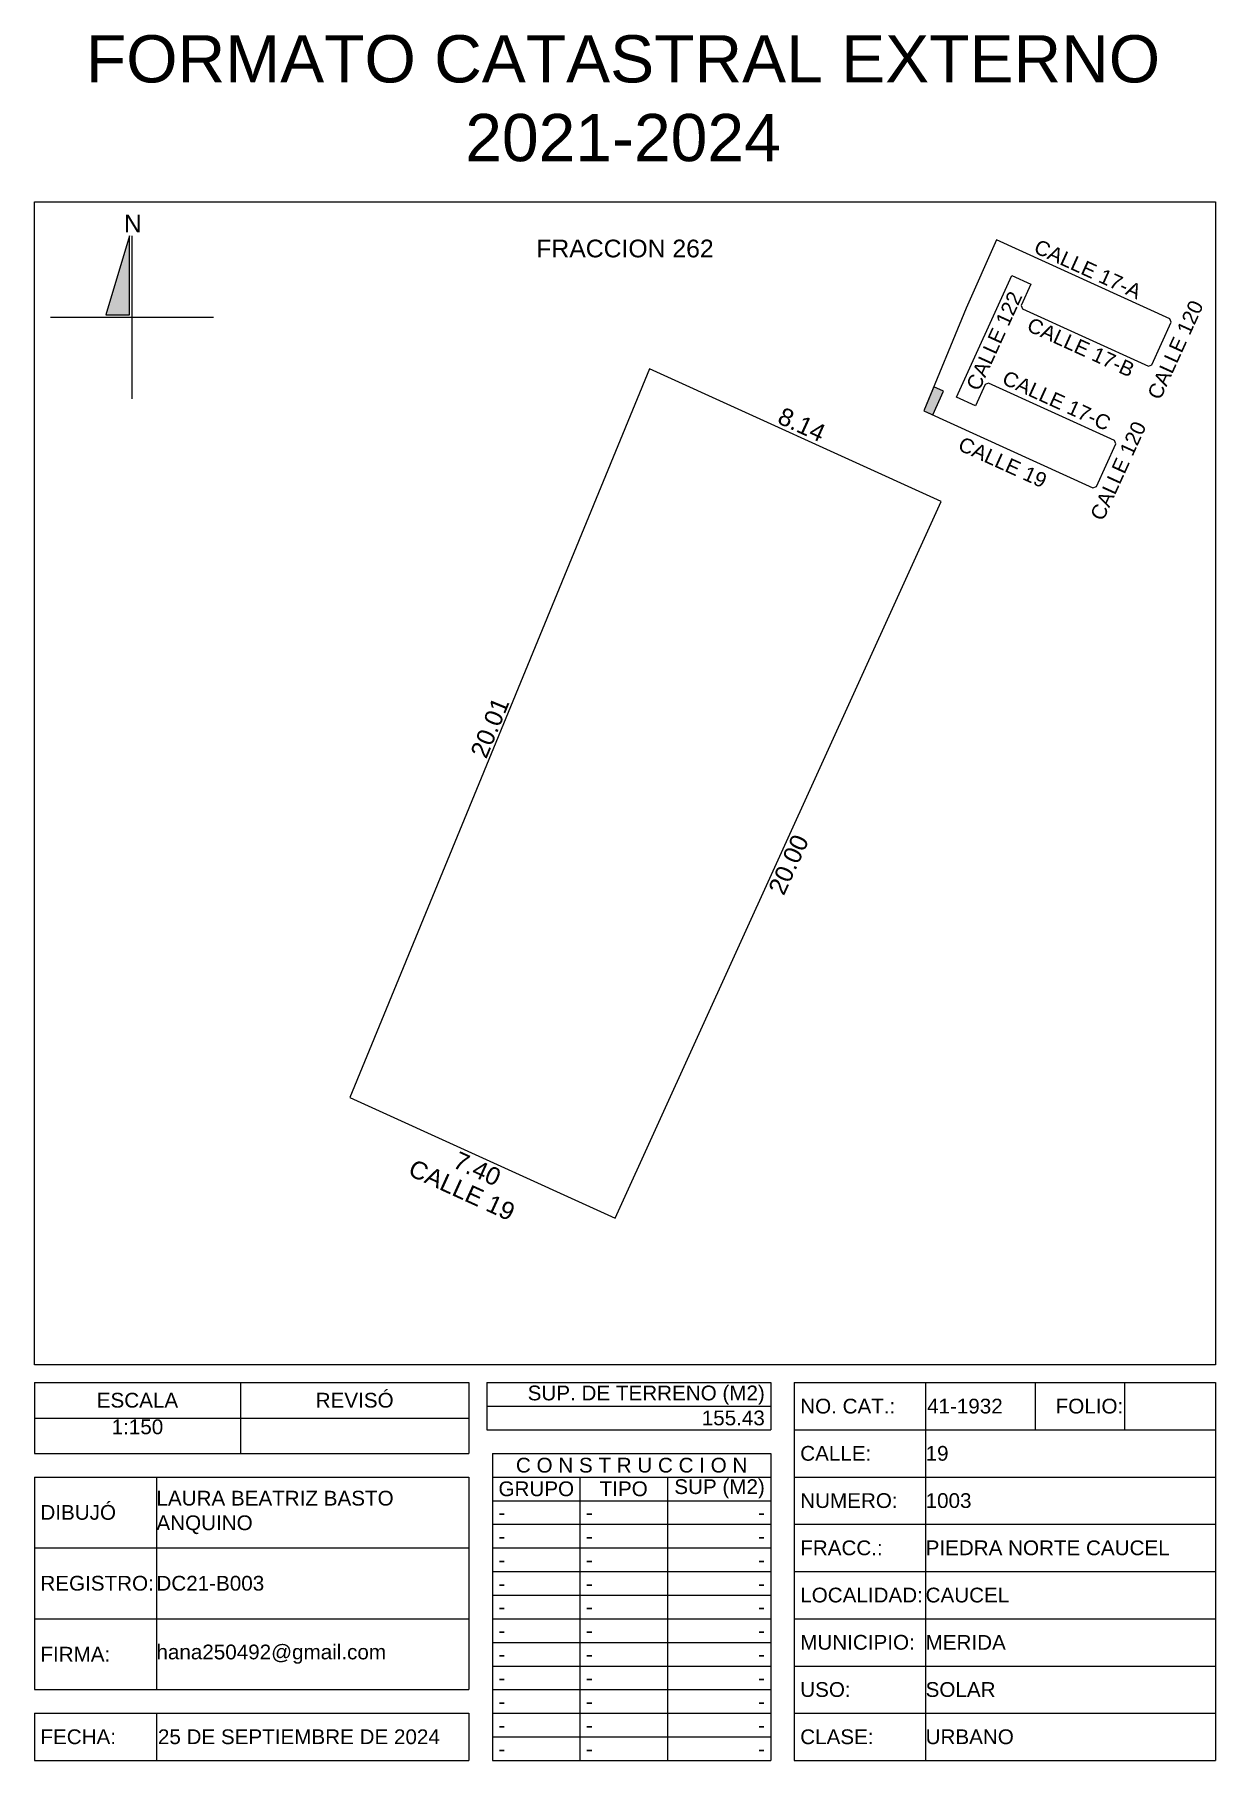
# Model space of a CAD drawing. Header units: inches. Extents: x 163.5 to 193.5, y 30.1 to 74.
import ezdxf

# ---------------------------------------------------------------- set-up
doc = ezdxf.new("R2010")
doc.units = ezdxf.units.IN
doc.header["$MEASUREMENT"] = 0
doc.layers.add('_DIV LOTES', color=7, linetype='Continuous')
doc.styles.add('Formato', font='arial.ttf')
doc.styles.add('Localizacion', font='arial.ttf')
doc.styles.get("Standard").update_dxf_attribs({"font": 'arial.ttf'})
doc.styles.add('Terreno', font='arial.ttf')
doc.dimstyles.new('T-100', dxfattribs={"dimscale": 0, "dimtxt": 0.45, "dimasz": 0.18, "dimexe": 0.18, "dimexo": 0.0625, "dimgap": 0.0905, "dimtad": 0, "dimzin": 1, "dimdsep": 46, "dimtxsty": 'Terreno', "dimblk": 'NONE', "dimcen": 0, "dimse1": 1, "dimse2": 1, "dimsd1": 1, "dimsd2": 1, "dimclrt": 256, "dimadec": 0, "dimazin": 0, "dimtfac": 1, "dimtix": 1, "dimtofl": 0, "dimtmove": 2, "dimatfit": 3, "dimldrblk": 'NONE', "dimfxl": 1, "dimtolj": 1, "dimarcsym": 0})
doc.dimstyles.new('U-100', dxfattribs={"dimscale": 0, "dimtxt": 0.375, "dimasz": 0.18, "dimexe": 0.18, "dimexo": 0.0625, "dimgap": 0.0905, "dimtad": 0, "dimzin": 1, "dimdsep": 46, "dimtxsty": 'Terreno', "dimblk": 'NONE', "dimcen": 0, "dimse1": 1, "dimse2": 1, "dimsd1": 1, "dimsd2": 1, "dimclrt": 256, "dimadec": 0, "dimazin": 0, "dimtfac": 1, "dimtix": 1, "dimtofl": 0, "dimtmove": 2, "dimatfit": 3, "dimldrblk": 'NONE', "dimfxl": 1, "dimtolj": 1, "dimarcsym": 0})

# ---------------------------------------------------------------- blocks, each defined once
blk = doc.blocks.new('*T4')
at = {"color": 0, "linetype": 'ByBlock', "lineweight": -2, "transparency": 16777216}
for p, q in [((0, 0), (11.036, 0)), ((0, 0), (0, -1.8)), ((5.23, 0), (5.23, -1.8)), ((11.036, 0), (11.036, -1.8)), ((0, -1.8), (11.036, -1.8))]:
    blk.add_line(p, q, dxfattribs=at)
at = {"layer": 'Defpoints', "color": 8, "linetype": 'ByBlock', "lineweight": 0, "transparency": 16777216}
blk.add_line((0, -0.9), (11.036, -0.9), dxfattribs=at)
at = {"color": 0, "lineweight": 18, "transparency": 16777216, "char_height": 0.375}
for s, insert, width, attachment_point in [('{\\C256;ESCALA}', (2.615, -0.45), 5.15762, 5), ('REVISÓ', (8.133, -0.45), 5.73486, 5), ('1:150', (2.615, -0.936), 5.15762, 2)]:
    blk.add_mtext(s, dxfattribs=dict(at, insert=insert, width=width, attachment_point=attachment_point))
blk = doc.blocks.new('*T5')
at = {"color": 0, "lineweight": -2, "transparency": 16777216}
for p, q in [((0, 0), (7.21, 0)), ((0, 0), (0, -0.6)), ((7.21, 0), (7.21, -0.6)), ((0, -0.6), (7.21, -0.6))]:
    blk.add_line(p, q, dxfattribs=at)
at = {"color": 0, "lineweight": 18, "transparency": 16777216, "insert": (7.06, -0.3), "char_height": 0.375, "width": 6.90975, "attachment_point": 6}
blk.add_mtext('155.43', dxfattribs=at)
blk = doc.blocks.new('*T6')
at = {"color": 0, "lineweight": -2, "transparency": 16777216}
for p, q in [((0, 0), (7.21, 0)), ((0, 0), (0, -0.6)), ((7.21, 0), (7.21, -0.6)), ((0, -0.6), (7.21, -0.6))]:
    blk.add_line(p, q, dxfattribs=at)
at = {"color": 0, "lineweight": 18, "transparency": 16777216, "insert": (7.06, -0.564), "char_height": 0.375, "width": 6.90975, "attachment_point": 9}
blk.add_mtext('{\\C256;  SUP. DE TERRENO (M2)   }', dxfattribs=at)
blk = doc.blocks.new('*T7')
at = {"color": 0, "lineweight": -2, "transparency": 16777216}
for p, q in [((0, 0), (3.336, 0)), ((0, 0), (0, -9.6)), ((0, -1.2), (3.336, -1.2)), ((0, -2.4), (3.336, -2.4)), ((0, -3.6), (3.336, -3.6)), ((0, -4.8), (3.336, -4.8)), ((0, -6), (3.336, -6)), ((0, -7.2), (3.336, -7.2)), ((0, -8.4), (3.336, -8.4)), ((0, -9.6), (3.336, -9.6))]:
    blk.add_line(p, q, dxfattribs=at)
at = {"layer": 'Defpoints', "color": 8, "linetype": 'ByBlock', "lineweight": 0, "transparency": 16777216}
blk.add_line((3.336, 0), (3.336, -9.6), dxfattribs=at)
at = {"color": 0, "lineweight": 18, "transparency": 16777216, "char_height": 0.375, "width": 3.03551, "attachment_point": 4, "style": 'Formato'}
for s, insert in [('NO. CAT.:', (0.15, -0.6)), ('CALLE:', (0.15, -1.8)), ('NUMERO:', (0.15, -3)), ('FRACC.:', (0.15, -4.2)), ('LOCALIDAD:', (0.15, -5.4)), ('MUNICIPIO:', (0.15, -6.6)), ('CLASE:', (0.15, -9))]:
    blk.add_mtext(s, dxfattribs=dict(at, insert=insert))
at = {"color": 0, "lineweight": 18, "transparency": 16777216, "insert": (0.15, -7.8), "char_height": 0.375, "width": 3.03551, "attachment_point": 4}
blk.add_mtext('USO:', dxfattribs=at)
blk = doc.blocks.new('*T8')
at = {"color": 0, "lineweight": -2, "transparency": 16777216}
for p, q in [((0, 0), (7.363, 0)), ((7.363, 0), (7.363, -8.4)), ((0, -1.2), (7.363, -1.2)), ((0, -2.4), (7.363, -2.4)), ((0, -3.6), (7.363, -3.6)), ((0, -4.8), (7.363, -4.8)), ((0, -6), (7.363, -6)), ((0, -7.2), (7.363, -7.2)), ((0, -8.4), (7.363, -8.4))]:
    blk.add_line(p, q, dxfattribs=at)
at = {"layer": 'Defpoints', "color": 8, "linetype": 'ByBlock', "lineweight": 0, "transparency": 16777216}
blk.add_line((0, 0), (0, -8.4), dxfattribs=at)
at = {"color": 0, "lineweight": 18, "transparency": 16777216, "char_height": 0.375, "width": 7.363, "attachment_point": 4}
for s, insert in [('19', (0, -0.6)), ('1003', (0, -1.8)), ('PIEDRA NORTE CAUCEL', (0, -3)), ('CAUCEL', (0, -4.2)), ('MERIDA', (0, -5.4)), ('SOLAR', (0, -6.6)), ('URBANO', (0, -7.8))]:
    blk.add_mtext(s, dxfattribs=dict(at, insert=insert))
blk = doc.blocks.new('*T9')
at = {"color": 0, "lineweight": -2, "transparency": 16777216}
for p, q in [((0, 0), (2.782, 0)), ((2.782, 0), (2.782, -1.2)), ((0, -1.2), (2.782, -1.2))]:
    blk.add_line(p, q, dxfattribs=at)
at = {"layer": 'Defpoints', "color": 8, "linetype": 'ByBlock', "lineweight": 0, "transparency": 16777216}
blk.add_line((0, 0), (0, -1.2), dxfattribs=at)
at = {"color": 0, "lineweight": 18, "transparency": 16777216, "insert": (0.036, -0.6), "char_height": 0.375, "width": 2.7103, "attachment_point": 4}
blk.add_mtext('41-1932', dxfattribs=at)
blk = doc.blocks.new('*T10')
at = {"color": 0, "lineweight": -2, "transparency": 16777216}
for p, q in [((0, 0), (2.273, 0)), ((0, 0), (0, -1.2)), ((0, -1.2), (2.273, -1.2))]:
    blk.add_line(p, q, dxfattribs=at)
at = {"layer": 'Defpoints', "color": 8, "linetype": 'ByBlock', "lineweight": 0, "transparency": 16777216}
blk.add_line((2.273, 0), (2.273, -1.2), dxfattribs=at)
at = {"color": 0, "lineweight": 18, "transparency": 16777216, "insert": (2.237, -0.6), "char_height": 0.375, "width": 2.2007, "attachment_point": 6}
blk.add_mtext(' FOLIO:', dxfattribs=at)
blk = doc.blocks.new('*T11')
at = {"color": 0, "lineweight": -2, "transparency": 16777216}
for p, q in [((0, 0), (2.308, 0)), ((2.308, 0), (2.308, -1.2)), ((0, -1.2), (2.308, -1.2))]:
    blk.add_line(p, q, dxfattribs=at)
at = {"layer": 'Defpoints', "color": 8, "linetype": 'ByBlock', "lineweight": 0, "transparency": 16777216}
blk.add_line((0, 0), (0, -1.2), dxfattribs=at)
blk = doc.blocks.new('*T12')
at = {"color": 0, "lineweight": -2, "transparency": 16777216}
for p, q in [((0, 0), (3.098, 0)), ((0, 0), (0, -1.2)), ((0, -1.2), (3.098, -1.2))]:
    blk.add_line(p, q, dxfattribs=at)
at = {"layer": 'Defpoints', "color": 8, "linetype": 'ByBlock', "lineweight": 0, "transparency": 16777216}
blk.add_line((3.098, 0), (3.098, -1.2), dxfattribs=at)
at = {"color": 0, "lineweight": 18, "transparency": 16777216, "insert": (0.15, -0.6), "char_height": 0.375, "width": 2.79829, "attachment_point": 4}
blk.add_mtext('{\\C256;FECHA:}', dxfattribs=at)
blk = doc.blocks.new('*T13')
at = {"color": 0, "lineweight": -2, "transparency": 16777216}
for p, q in [((0, 0), (7.938, 0)), ((7.938, 0), (7.938, -1.2)), ((0, -1.2), (7.938, -1.2))]:
    blk.add_line(p, q, dxfattribs=at)
at = {"layer": 'Defpoints', "color": 8, "linetype": 'ByBlock', "lineweight": 0, "transparency": 16777216}
blk.add_line((0, 0), (0, -1.2), dxfattribs=at)
at = {"color": 0, "lineweight": 18, "transparency": 16777216, "insert": (0.036, -0.6), "char_height": 0.375, "width": 7.86619, "attachment_point": 4}
blk.add_mtext('{\\C256;25 DE SEPTIEMBRE DE 2024}', dxfattribs=at)
blk = doc.blocks.new('*T14')
at = {"color": 0, "lineweight": -2, "transparency": 16777216}
for p, q in [((0, 0), (7.065, 0)), ((0, 0), (0, -7.8)), ((7.065, 0), (7.065, -7.8)), ((0, -0.6), (7.065, -0.6)), ((2.22, -0.6), (2.22, -7.8)), ((4.44, -0.6), (4.44, -7.8)), ((0, -1.2), (7.065, -1.2)), ((0, -1.8), (7.065, -1.8)), ((0, -2.4), (7.065, -2.4)), ((0, -3), (7.065, -3)), ((0, -3.6), (7.065, -3.6)), ((0, -4.2), (7.065, -4.2)), ((0, -4.8), (7.065, -4.8)), ((0, -5.4), (7.065, -5.4)), ((0, -6), (7.065, -6)), ((0, -6.6), (7.065, -6.6)), ((0, -7.2), (7.065, -7.2)), ((0, -7.8), (7.065, -7.8))]:
    blk.add_line(p, q, dxfattribs=at)
at = {"color": 0, "lineweight": 18, "transparency": 16777216, "char_height": 0.375}
for s, insert, width, attachment_point in [('{\\C256;C O N S T R U C C I O N}', (3.532, -0.3), 7.065, 5), ('GRUPO', (1.11, -0.9), 2.22, 5), ('TIPO', (3.33, -0.9), 2.22, 5), ('SUP (M2)', (6.915, -0.9), 2.325, 6), ('-', (0.15, -1.5), 1.92, 4), ('-', (2.37, -1.5), 1.92, 4), ('-', (0.15, -2.1), 1.92, 4), ('-', (2.37, -2.1), 1.92, 4), ('-', (0.15, -2.7), 1.92, 4), ('-', (2.37, -2.7), 1.92, 4), ('-', (0.15, -3.3), 1.92, 4), ('-', (2.37, -3.3), 1.92, 4), ('-', (0.15, -3.9), 1.92, 4), ('-', (2.37, -3.9), 1.92, 4), ('-', (0.15, -4.5), 1.92, 4), ('-', (2.37, -4.5), 1.92, 4), ('-', (0.15, -5.1), 1.92, 4), ('-', (2.37, -5.1), 1.92, 4), ('-', (0.15, -5.7), 1.92, 4), ('-', (2.37, -5.7), 1.92, 4), ('-', (0.15, -6.3), 1.92, 4), ('-', (2.37, -6.3), 1.92, 4), ('-', (0.15, -6.9), 1.92, 4), ('-', (2.37, -6.9), 1.92, 4), ('-', (0.15, -7.5), 1.92, 4), ('-', (2.37, -7.5), 1.92, 4), ('-', (6.915, -7.5), 2.325, 6)]:
    blk.add_mtext(s, dxfattribs=dict(at, insert=insert, width=width, attachment_point=attachment_point))
at = {"color": 0, "lineweight": 18, "transparency": 16777216, "char_height": 0.375, "width": 2.325, "attachment_point": 6, "style": 'Formato'}
for insert in [(6.915, -1.5), (6.915, -2.1), (6.915, -2.7), (6.915, -3.3), (6.915, -3.9), (6.915, -4.5), (6.915, -5.1), (6.915, -5.7), (6.915, -6.3), (6.915, -6.9)]:
    blk.add_mtext('-', dxfattribs=dict(at, insert=insert))
blk = doc.blocks.new('*T15')
at = {"color": 0, "lineweight": -2, "transparency": 16777216}
for p, q in [((0, 0), (11.036, 0)), ((0, 0), (0, -5.4)), ((11.036, 0), (11.036, -5.4)), ((0, -5.4), (11.036, -5.4))]:
    blk.add_line(p, q, dxfattribs=at)
at = {"layer": 'Defpoints', "color": 8, "linetype": 'ByBlock', "lineweight": 0, "transparency": 16777216}
for p, q in [((3.098, 0), (3.098, -5.4)), ((0, -1.8), (11.036, -1.8)), ((0, -3.6), (11.036, -3.6))]:
    blk.add_line(p, q, dxfattribs=at)
at = {"color": 0, "lineweight": 18, "transparency": 16777216, "char_height": 0.375, "width": 7.93819, "attachment_point": 4, "style": 'Formato'}
for s, insert in [('LAURA BEATRIZ BASTO ANQUINO', (3.098, -0.9)), ('DC21-B003', (3.098, -2.7)), ('hana250492@gmail.com', (3.098, -4.5))]:
    blk.add_mtext(s, dxfattribs=dict(at, insert=insert))
at = {"color": 0, "lineweight": 18, "transparency": 16777216, "char_height": 0.375, "width": 2.79829, "attachment_point": 4}
for s, insert in [('DIBUJÓ', (0.15, -0.9)), ('REGISTRO:', (0.15, -2.7)), ('FIRMA:', (0.15, -4.5))]:
    blk.add_mtext(s, dxfattribs=dict(at, insert=insert))
blk = doc.blocks.new('Norte')
blk.add_hatch(color=256).paths.add_polyline_path([(2254.291, 2179.168), (2254.691, 2179.168), (2254.691, 2180.508)])
for p, q in [((2254.731, 2180.508), (2254.731, 2177.748)), ((2253.351, 2179.128), (2256.111, 2179.128))]:
    blk.add_line(p, q)
blk.add_lwpolyline([(2254.691, 2180.508), (2254.291, 2179.168), (2254.691, 2179.168)], close=True)
at = {"insert": (2254.595, 2180.866), "char_height": 0.3, "width": 0.27128, "attachment_point": 1, "style": 'Localizacion'}
blk.add_mtext('N', dxfattribs=at)
blk = doc.blocks.new('*D16')
at = {"layer": 'Defpoints', "color": 0, "transparency": 16777216}
for p in [(179.139, 65.493), (171.11, 47.154), (171.531, 46.981)]:
    blk.add_point(p, dxfattribs=at)
at = {"transparency": 16777216, "insert": (175.087, 56.376), "char_height": 0.45, "attachment_point": 5, "rotation": 67.6604, "style": 'Terreno'}
blk.add_mtext('\\A1;20.01', dxfattribs=at)
blk = doc.blocks.new('_None')
blk = doc.blocks.new('*D17')
at = {"layer": 'Defpoints', "color": 0, "transparency": 16777216}
for p in [(186.551, 62.119), (187.046, 61.894), (178.266, 43.916)]:
    blk.add_point(p, dxfattribs=at)
at = {"transparency": 16777216, "insert": (182.675, 52.898), "char_height": 0.45, "attachment_point": 5, "rotation": 65.528, "style": 'Terreno'}
blk.add_mtext('\\A1;20.00', dxfattribs=at)
blk = doc.blocks.new('*D18')
at = {"layer": 'Defpoints', "color": 0, "transparency": 16777216}
for p in [(171.531, 46.981), (178.266, 43.916), (178.062, 43.469)]:
    blk.add_point(p, dxfattribs=at)
at = {"transparency": 16777216, "insert": (174.764, 45.169), "char_height": 0.45, "attachment_point": 5, "rotation": 335.528, "style": 'Terreno'}
blk.add_mtext('\\A1;7.40', dxfattribs=at)
blk = doc.blocks.new('*D19')
at = {"layer": 'Defpoints', "color": 0, "transparency": 16777216}
for p in [(179.37, 66.002), (179.139, 65.493), (186.551, 62.119)]:
    blk.add_point(p, dxfattribs=at)
at = {"transparency": 16777216, "insert": (183.008, 64.076), "char_height": 0.45, "attachment_point": 5, "rotation": 335.528, "style": 'Terreno'}
blk.add_mtext('\\A1;8.14', dxfattribs=at)
blk = doc.blocks.new('*D20')
at = {"layer": 'Defpoints', "color": 0, "transparency": 16777216}
for p in [(171.531, 46.981), (178.266, 43.916), (177.741, 42.763)]:
    blk.add_point(p, dxfattribs=at)
at = {"transparency": 16777216, "insert": (174.374, 44.629), "char_height": 0.45, "attachment_point": 5, "rotation": 335.528, "style": 'Terreno'}
blk.add_mtext('\\A1;CALLE 19', dxfattribs=at)
blk = doc.blocks.new('*D21')
at = {"layer": 'Defpoints', "color": 0, "transparency": 16777216}
for p in [(188.073, 69.026), (187.956, 68.769), (192.361, 66.764)]:
    blk.add_point(p, dxfattribs=at)
at = {"transparency": 16777216, "insert": (190.276, 68.024), "char_height": 0.375, "attachment_point": 5, "rotation": 335.528, "style": 'Terreno'}
blk.add_mtext('\\A1;CALLE 17-A', dxfattribs=at)
blk = doc.blocks.new('*D22')
at = {"layer": 'Defpoints', "color": 0, "transparency": 16777216}
for p in [(188.613, 67.02), (191.815, 65.562), (191.7, 65.311)]:
    blk.add_point(p, dxfattribs=at)
at = {"transparency": 16777216, "insert": (190.099, 66.039), "char_height": 0.375, "attachment_point": 5, "rotation": 335.528, "style": 'Terreno'}
blk.add_mtext('\\A1;CALLE 17-B', dxfattribs=at)
blk = doc.blocks.new('*D23')
at = {"layer": 'Defpoints', "color": 0, "transparency": 16777216}
for p in [(188.347, 67.866), (188.603, 67.749), (186.939, 64.772)]:
    blk.add_point(p, dxfattribs=at)
at = {"transparency": 16777216, "insert": (187.899, 66.202), "char_height": 0.375, "attachment_point": 5, "rotation": 65.528, "style": 'Terreno'}
blk.add_mtext('\\A1;CALLE 122', dxfattribs=at)
blk = doc.blocks.new('*D24')
at = {"layer": 'Defpoints', "color": 0, "transparency": 16777216}
for p in [(187.882, 65.413), (187.752, 65.127), (190.953, 63.67)]:
    blk.add_point(p, dxfattribs=at)
at = {"transparency": 16777216, "insert": (189.483, 64.685), "char_height": 0.375, "attachment_point": 5, "rotation": 335.528, "style": 'Terreno'}
blk.add_mtext('\\A1;CALLE 17-C', dxfattribs=at)
blk = doc.blocks.new('*D25')
at = {"layer": 'Defpoints', "color": 0, "transparency": 16777216}
for p in [(192.393, 66.679), (192.747, 66.517), (191.9, 65.594)]:
    blk.add_point(p, dxfattribs=at)
at = {"transparency": 16777216, "insert": (192.501, 65.975), "char_height": 0.375, "attachment_point": 5, "rotation": 65.528, "style": 'Terreno'}
blk.add_mtext('\\A1;CALLE 120', dxfattribs=at)
blk = doc.blocks.new('*D26')
at = {"layer": 'Defpoints', "color": 0, "transparency": 16777216}
for p in [(190.985, 63.585), (191.296, 63.443), (190.492, 62.501)]:
    blk.add_point(p, dxfattribs=at)
at = {"transparency": 16777216, "insert": (191.049, 62.901), "char_height": 0.375, "attachment_point": 5, "rotation": 65.528, "style": 'Terreno'}
blk.add_mtext('\\A1;CALLE 120', dxfattribs=at)
blk = doc.blocks.new('*D27')
at = {"layer": 'Defpoints', "color": 0, "transparency": 16777216}
for p in [(186.113, 64.423), (190.407, 62.469), (190.258, 62.141)]:
    blk.add_point(p, dxfattribs=at)
at = {"transparency": 16777216, "insert": (188.111, 63.118), "char_height": 0.375, "attachment_point": 5, "rotation": 335.528, "style": 'Terreno'}
blk.add_mtext('\\A1;CALLE 19', dxfattribs=at)
blk = doc.blocks.new('*D30')
at = {"layer": 'Defpoints', "color": 0, "transparency": 16777216}
for p in [(163.518, 69.739), (193.518, 69.739), (193.518, 68.547)]:
    blk.add_point(p, dxfattribs=at)
at = {"transparency": 16777216, "insert": (178.518, 68.547), "char_height": 0.45, "width": 5.55464, "attachment_point": 5, "style": 'Terreno'}
blk.add_mtext('\\A1;FRACCION 262', dxfattribs=at)

msp = doc.modelspace()

# ---------------------------------------------------------------- hatches: boundary and pattern name
h = msp.add_hatch(color=256)
h.dxf.hatch_style = 1
h.paths.add_polyline_path([(186.609, 64.922), (186.364, 65.034), (186.113, 64.423), (186.335, 64.322)])

# ---------------------------------------------------------------- linework, layer by layer
at = {"lineweight": 18}
msp.add_lwpolyline([(163.518, 69.739), (193.518, 69.739), (193.518, 40.189), (163.518, 40.189)], close=True, dxfattribs=at)
at = {"layer": '_DIV LOTES'}
for points in [[(190.407, 62.469), (190.492, 62.501), (190.985, 63.585), (190.953, 63.67), (187.752, 65.127), (187.666, 65.095), (187.42, 64.553), (186.939, 64.772), (188.347, 67.866), (188.828, 67.647), (188.581, 67.105), (188.613, 67.02), (191.815, 65.562), (191.9, 65.594), (192.393, 66.679), (192.361, 66.764), (187.956, 68.769), (187.186, 67.034), (186.113, 64.423), (190.407, 62.469)], [(171.531, 46.981), (178.266, 43.916), (186.551, 62.119), (179.139, 65.493), (171.531, 46.981)], [(186.113, 64.423), (186.335, 64.322), (186.609, 64.922), (186.364, 65.034), (186.113, 64.423)]]:
    msp.add_lwpolyline(points, dxfattribs=at)

# ---------------------------------------------------------------- block references
at = {"lineweight": 25, "xscale": 1.5, "yscale": 1.5, "zscale": 1.5}
msp.add_blockref('Norte', (-3216.104, -3201.888), dxfattribs=at)
for name, p in [('*T4', (163.518, 39.739)), ('*T6', (175.01, 39.739)), ('*T7', (182.82, 39.739)), ('*T9', (186.155, 39.739)), ('*T10', (188.938, 39.739)), ('*T11', (191.21, 39.739)), ('*T5', (175.01, 39.139)), ('*T8', (186.155, 38.539)), ('*T14', (175.155, 37.939)), ('*T15', (163.518, 37.339)), ('*T12', (163.518, 31.339)), ('*T13', (166.617, 31.339))]:
    msp.add_blockref(name, p)

# ---------------------------------------------------------------- texts
at = {"lineweight": 18, "insert": (178.468, 72.36), "char_height": 1.2, "width": 31.23058, "attachment_point": 5, "style": 'Formato'}
msp.add_mtext('\\A1;FORMATO CATASTRAL EXTERNO 2021-2024', dxfattribs=at)

# ---------------------------------------------------------------- dimensions: what is measured, and where the dimension line sits
dim = msp.add_linear_dim(base=(193.518, 68.547), p1=(163.518, 69.739), p2=(193.518, 69.739), text='FRACCION 262', dimstyle='T-100', override={"dimscale": 1})
dim.commit()
dim.dimension.update_dxf_attribs({"geometry": '*D30', "text_midpoint": (178.518, 68.547)})
for p1, p2, distance, text, picture, middle in [((192.361, 66.764), (187.956, 68.769), -0.283, 'CALLE 17-A', '*D21', (190.276, 68.024)), ((186.939, 64.772), (188.347, 67.866), -0.281, 'CALLE 122', '*D23', (187.899, 66.202)), ((191.9, 65.594), (192.393, 66.679), -0.389, 'CALLE 120', '*D25', (192.501, 65.975)), ((188.613, 67.02), (191.815, 65.562), -0.277, 'CALLE 17-B', '*D22', (190.099, 66.039)), ((190.953, 63.67), (187.752, 65.127), -0.314, 'CALLE 17-C', '*D24', (189.483, 64.685)), ((186.113, 64.423), (190.407, 62.469), -0.36, 'CALLE 19', '*D27', (188.111, 63.118)), ((190.492, 62.501), (190.985, 63.585), -0.341, 'CALLE 120', '*D26', (191.049, 62.901))]:
    dim = msp.add_aligned_dim(p1=p1, p2=p2, distance=distance, text=text, dimstyle='U-100', override={"dimscale": 1})
    dim.commit()
    dim.dimension.update_dxf_attribs({"geometry": picture, "text_midpoint": middle})
for base, p1, p2, angle, picture, middle in [((179.37, 66.002), (186.551, 62.119), (179.139, 65.493), 155.528, '*D19', (183.008, 64.076)), ((171.11, 47.154), (179.139, 65.493), (171.531, 46.981), 247.6604, '*D16', (175.087, 56.376)), ((187.046, 61.894), (178.266, 43.916), (186.551, 62.119), 65.528, '*D17', (182.675, 52.898)), ((178.062, 43.469), (171.531, 46.981), (178.266, 43.916), 335.528, '*D18', (174.764, 45.169))]:
    dim = msp.add_linear_dim(base=base, p1=p1, p2=p2, angle=angle, dimstyle='T-100', override={"dimscale": 1})
    dim.commit()
    dim.dimension.update_dxf_attribs({"geometry": picture, "text_midpoint": middle, "dimtype": 161})
dim = msp.add_linear_dim(base=(177.741, 42.763), p1=(171.531, 46.981), p2=(178.266, 43.916), angle=335.528, text='CALLE 19', dimstyle='T-100', override={"dimscale": 1})
dim.commit()
dim.dimension.update_dxf_attribs({"geometry": '*D20', "text_midpoint": (174.374, 44.629), "dimtype": 161})

doc.saveas('drawing.dxf')
